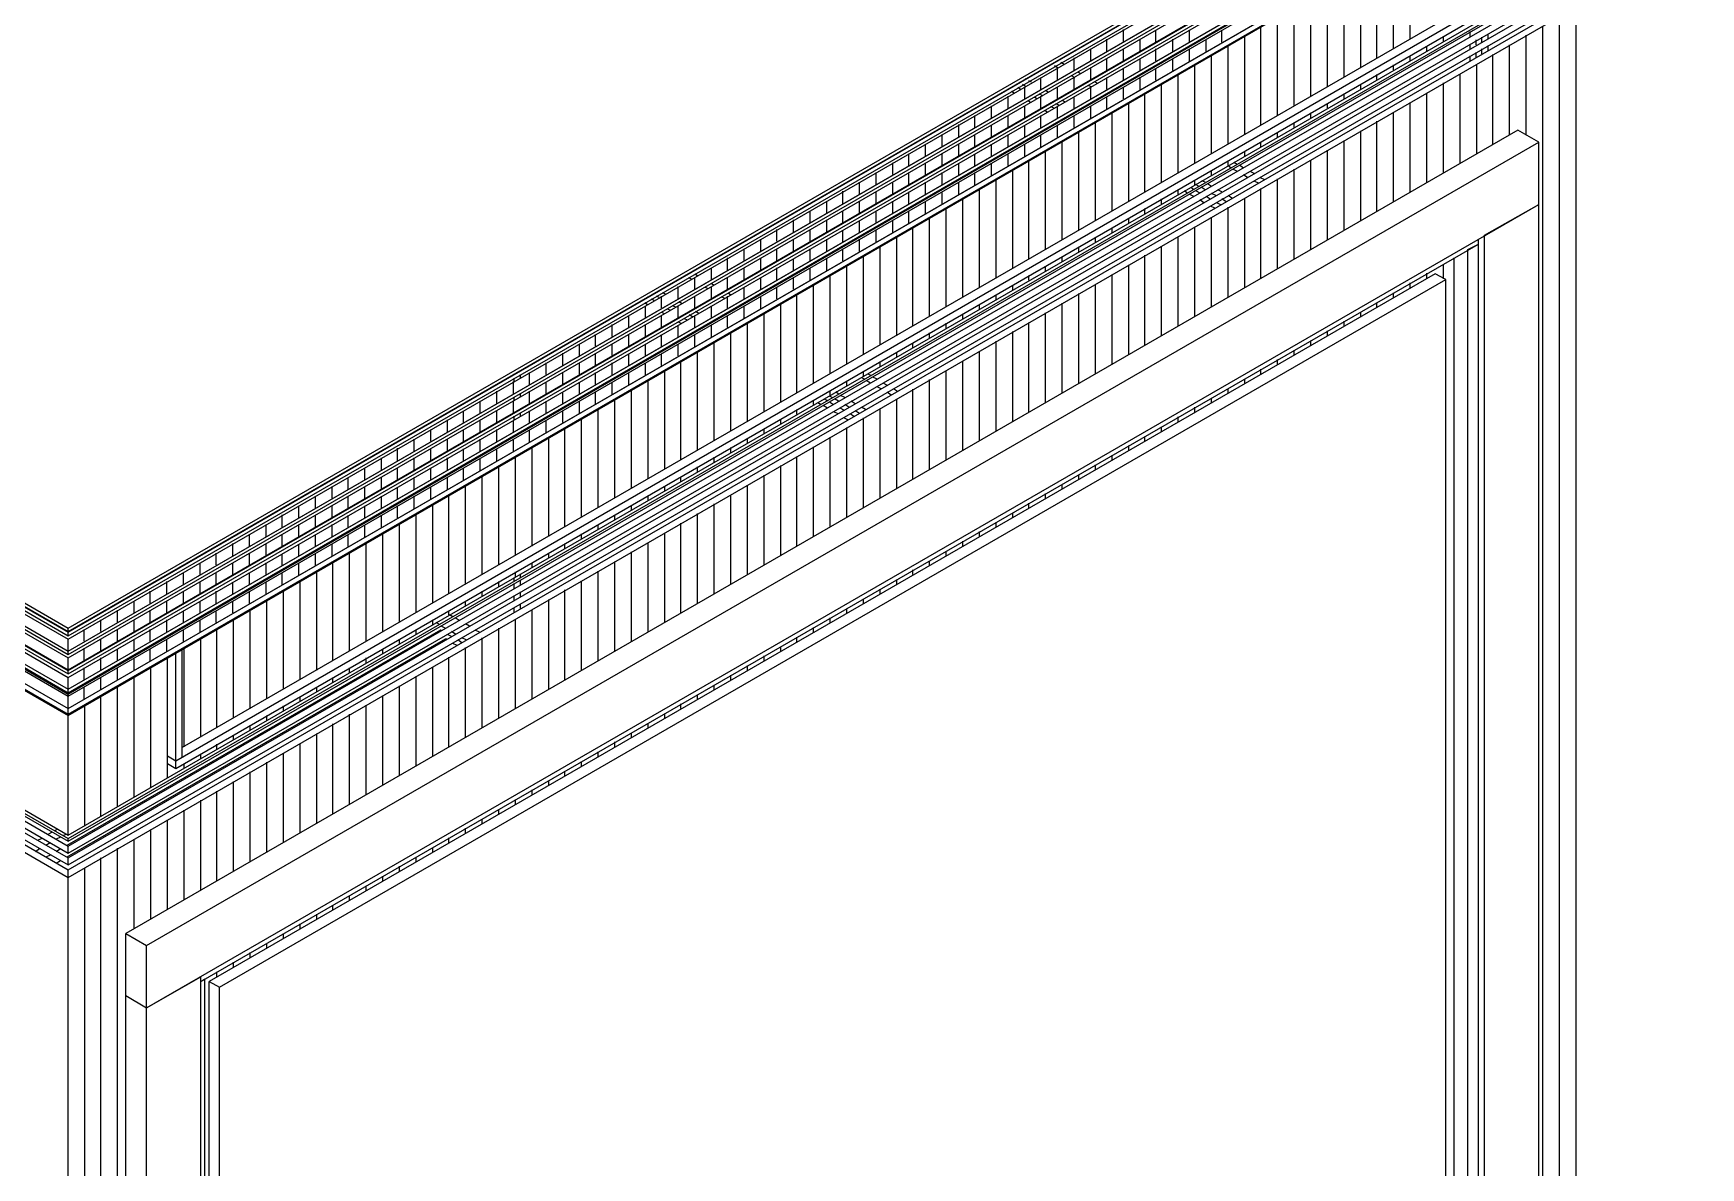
# Model space of a CAD drawing. Header units: inches. Extents: x 0.3 to 16.2, y 0.3 to 11.4.
# Drawn here: x 13.298 to 14.243, y 8.045 to 8.688 of the extents above; entities that cross this region are included whole.
import ezdxf

# ---------------------------------------------------------------- set-up
doc = ezdxf.new("R2010")
doc.units = ezdxf.units.IN
doc.header["$LTSCALE"] = 0.009843
doc.header["$MEASUREMENT"] = 0
doc.layers.add('GEOMETRY', color=7, linetype='Continuous')

msp = doc.modelspace()

# ---------------------------------------------------------------- linework, layer by layer
at = {"layer": 'GEOMETRY'}
for p, q in [((10.62992, 9.89685), (13.31772, 8.34488)), ((10.62992, 9.89685), (13.31772, 8.34488)), ((10.63307, 9.89882), (13.31772, 8.34882)), ((10.63307, 9.89882), (13.31772, 8.34882)), ((10.63307, 9.89685), (13.31772, 8.34685)), ((10.63346, 9.90079), (13.31772, 8.35118)), ((10.63346, 9.90079), (13.31772, 8.35118)), ((10.63346, 9.89882), (13.31772, 8.34921)), ((10.62992, 9.89016), (13.31772, 8.33819)), ((10.62992, 9.88583), (13.31772, 8.33425)), ((10.62992, 9.88583), (13.31772, 8.33425)), ((10.63307, 9.8878), (13.31772, 8.33819)), ((10.63307, 9.8878), (13.31772, 8.33819)), ((10.63307, 9.8878), (13.31772, 8.33819)), ((10.63307, 9.88583), (13.31772, 8.33622)), ((10.62992, 9.87913), (13.31772, 8.32756)), ((10.62992, 9.8752), (13.31772, 8.32323)), ((10.62992, 9.8752), (13.31772, 8.32323)), ((10.63307, 9.87717), (13.31772, 8.32717)), ((10.63307, 9.87717), (13.31772, 8.32717)), ((10.63307, 9.87717), (13.31772, 8.32717)), ((10.63307, 9.8752), (13.31772, 8.3252)), ((10.62992, 9.86811), (13.31772, 8.31654)), ((10.63307, 9.86614), (13.31772, 8.31654)), ((10.63307, 9.86614), (13.31772, 8.31654)), ((10.63307, 9.86614), (13.31772, 8.31654)), ((10.62992, 9.86417), (13.31772, 8.3126)), ((10.62992, 9.86417), (13.31772, 8.3126)), ((10.62992, 9.85748), (13.31772, 8.30551)), ((10.63307, 9.86417), (13.31772, 8.31457)), ((10.63307, 9.85551), (13.31772, 8.30551)), ((10.63583, 9.85079), (13.31772, 8.30236)), ((10.64173, 9.84646), (13.31772, 8.30157)), ((10.69213, 9.74331), (13.31772, 8.22756)), ((10.69213, 9.74331), (13.31772, 8.22756)), ((10.69685, 9.74488), (13.31772, 8.23189)), ((10.69685, 9.74488), (13.31772, 8.23189)), ((10.69685, 9.74331), (13.31772, 8.23031)), ((10.69213, 9.73937), (13.31772, 8.22362)), ((10.69213, 9.73661), (13.31772, 8.22087)), ((10.69213, 9.73661), (13.31772, 8.22087)), ((10.69213, 9.73268), (13.31772, 8.21693)), ((10.69685, 9.73661), (13.31772, 8.22362)), ((10.69213, 9.72992), (13.31772, 8.21417)), ((10.69213, 9.72992), (13.31772, 8.21417)), ((10.69213, 9.72559), (13.31772, 8.20984)), ((10.69685, 9.72992), (13.31772, 8.21693)), ((12.14409, 8.99134), (13.31772, 8.31378)), ((12.14409, 8.99134), (13.31772, 8.31378)), ((12.15118, 8.98976), (13.31772, 8.31654)), ((12.15118, 8.98976), (13.31772, 8.31654)), ((12.15827, 8.90315), (13.31772, 8.23386)), ((13.31772, 8.35118), (14.23937, 8.88346)), ((13.31772, 8.35118), (14.23937, 8.88346)), ((13.31772, 8.34921), (14.23937, 8.8815)), ((13.31772, 8.34882), (14.23976, 8.8815)), ((13.31772, 8.34882), (14.23976, 8.8815)), ((13.31772, 8.34685), (14.23976, 8.87913)), ((13.31772, 8.34488), (14.24291, 8.87913)), ((13.31772, 8.34488), (14.24291, 8.87913)), ((13.31772, 8.33819), (14.24291, 8.87244)), ((13.31772, 8.33819), (14.23976, 8.87047)), ((13.31772, 8.33819), (14.23976, 8.87047)), ((13.31772, 8.33819), (14.23976, 8.87047)), ((13.31772, 8.33622), (14.23976, 8.8685)), ((13.31772, 8.33425), (14.24291, 8.8685)), ((13.31772, 8.33425), (14.24291, 8.8685)), ((13.31772, 8.32756), (14.24291, 8.86181)), ((13.31772, 8.32717), (14.23976, 8.85945)), ((13.31772, 8.32717), (14.23976, 8.85945)), ((13.31772, 8.32717), (14.23976, 8.85945)), ((13.31772, 8.3252), (14.23976, 8.85748)), ((13.31772, 8.32323), (14.24291, 8.85748)), ((13.31772, 8.32323), (14.24291, 8.85748)), ((13.31772, 8.31654), (14.24291, 8.85079)), ((13.31772, 8.31654), (14.23976, 8.84882)), ((13.31772, 8.31654), (14.23976, 8.84882)), ((13.31772, 8.31654), (14.23976, 8.84882)), ((13.31772, 8.31457), (14.23976, 8.84685)), ((13.31772, 8.3126), (14.24291, 8.84685)), ((13.31772, 8.3126), (14.24291, 8.84685)), ((13.31772, 8.30551), (14.24291, 8.83976)), ((13.31772, 8.30551), (14.23976, 8.8378)), ((13.31772, 8.30236), (14.23701, 8.83307)), ((13.31772, 8.30157), (14.2311, 8.82913)), ((13.31772, 8.31378), (14.20039, 8.82362)), ((13.31772, 8.31378), (14.20039, 8.82362)), ((13.31772, 8.31654), (14.18661, 8.81811)), ((13.31772, 8.31654), (14.18661, 8.81811)), ((13.37874, 8.33701), (14.12047, 8.76535)), ((14.07835, 8.68504), (14.07835, 8.74094)), ((14.0689, 8.67992), (14.0689, 8.73543)), ((13.31772, 8.23386), (14.17244, 8.72717)), ((13.31772, 8.23189), (14.17598, 8.72717)), ((13.31772, 8.23189), (14.17598, 8.72717)), ((13.31772, 8.23031), (14.17598, 8.72598)), ((13.31772, 8.22756), (14.18071, 8.72598)), ((13.31772, 8.22756), (14.18071, 8.72598)), ((13.31772, 8.22362), (14.18071, 8.72165)), ((14.05039, 8.6689), (14.05039, 8.7248)), ((14.05945, 8.67441), (14.05945, 8.72992)), ((13.31772, 8.22362), (14.17598, 8.7189)), ((13.31772, 8.22087), (14.18071, 8.7189)), ((13.31772, 8.22087), (14.18071, 8.7189)), ((13.31772, 8.21693), (14.18071, 8.71496)), ((13.31772, 8.21693), (14.17598, 8.7122)), ((13.31772, 8.21417), (14.18071, 8.7122)), ((13.31772, 8.21417), (14.18071, 8.7122)), ((14.0315, 8.65827), (14.0315, 8.71378)), ((14.04094, 8.66339), (14.04094, 8.71929)), ((13.31772, 8.20984), (14.18071, 8.70827)), ((13.37874, 8.27598), (14.12047, 8.70433)), ((13.37874, 8.27598), (14.12047, 8.70433)), ((14.1122, 8.70472), (13.38228, 8.28346)), ((14.0126, 8.64724), (14.0126, 8.70276)), ((14.02205, 8.65276), (14.02205, 8.70827)), ((14.17244, 7.97362), (14.17244, 8.70354)), ((13.37874, 8.27165), (14.12047, 8.7)), ((14.00315, 8.64173), (14.00315, 8.69764)), ((14.16299, 7.9685), (14.16299, 8.69803)), ((13.9063, 8.67835), (13.9063, 8.68504)), ((13.91575, 8.68346), (13.91575, 8.69055)), ((13.9252, 8.67835), (13.9252, 8.68504)), ((13.93425, 8.68346), (13.93425, 8.69016)), ((13.9437, 8.67795), (13.9437, 8.68504)), ((13.95315, 8.68346), (13.95315, 8.69016)), ((13.9626, 8.67795), (13.9626, 8.68465)), ((13.97165, 8.68346), (13.97165, 8.69016)), ((13.98465, 8.6311), (13.98465, 8.68661)), ((13.9937, 8.63622), (13.9937, 8.69213)), ((14.09724, 8.68386), (14.09724, 8.68661)), ((14.1122, 8.68661), (14.1122, 8.68937)), ((14.11575, 8.68189), (14.11575, 8.68465)), ((14.11575, 8.68189), (14.11575, 8.68465)), ((14.1189, 8.68346), (14.1189, 8.68622)), ((14.12244, 8.68543), (14.12244, 8.68819)), ((14.14409, 8.63071), (14.14409, 8.6874)), ((14.15354, 7.96299), (14.15354, 8.69252)), ((13.8878, 8.66732), (13.8878, 8.67441)), ((13.89724, 8.67283), (13.89724, 8.67953)), ((13.91575, 8.67283), (13.91575, 8.67953)), ((13.93425, 8.67283), (13.93425, 8.67953)), ((13.95315, 8.67244), (13.95315, 8.67953)), ((13.96575, 8.62008), (13.96575, 8.67598)), ((13.9752, 8.62559), (13.9752, 8.6811)), ((14.07835, 8.67283), (14.07835, 8.67559)), ((14.0878, 8.67835), (14.0878, 8.6811)), ((14.1122, 8.67953), (14.1122, 8.68228)), ((14.1122, 8.67283), (14.1122, 8.67559)), ((14.11575, 8.6748), (14.11575, 8.67756)), ((14.11575, 8.6748), (14.11575, 8.67756)), ((14.1189, 8.67677), (14.1189, 8.67953)), ((14.12244, 8.67874), (14.12244, 8.6815)), ((14.1252, 8.62559), (14.1252, 8.67638)), ((14.13465, 8.63071), (14.13465, 8.68189)), ((13.8752, 8.67087), (13.8752, 8.67087)), ((13.8752, 8.67087), (13.8752, 8.67087)), ((13.87677, 8.67008), (13.87874, 8.6689)), ((13.87677, 8.67008), (13.87874, 8.6689)), ((13.87835, 8.6622), (13.87835, 8.6689)), ((13.87874, 8.67323), (13.87874, 8.67283)), ((13.87874, 8.67323), (13.87874, 8.67283)), ((13.88031, 8.67205), (13.88228, 8.67087)), ((13.88031, 8.67205), (13.88228, 8.67087)), ((13.88976, 8.66654), (13.89134, 8.66575)), ((13.88976, 8.66654), (13.89134, 8.66575)), ((13.89724, 8.66181), (13.89724, 8.6689)), ((13.9063, 8.66732), (13.9063, 8.67402)), ((13.91575, 8.66181), (13.91575, 8.6685)), ((13.9252, 8.66732), (13.9252, 8.67402)), ((13.93425, 8.66181), (13.93425, 8.6685)), ((13.9437, 8.66732), (13.9437, 8.67402)), ((13.94685, 8.60945), (13.94685, 8.66496)), ((13.9563, 8.61457), (13.9563, 8.67047)), ((14.05945, 8.6622), (14.05945, 8.66496)), ((14.0689, 8.66772), (14.0689, 8.67047)), ((14.10669, 8.61457), (14.10669, 8.66535)), ((14.11614, 8.62008), (14.11614, 8.67087)), ((13.85039, 8.65669), (13.85039, 8.65669)), ((13.85236, 8.65551), (13.85394, 8.65472)), ((13.85394, 8.65866), (13.85394, 8.65866)), ((13.85394, 8.65866), (13.85394, 8.65866)), ((13.85394, 8.65866), (13.85394, 8.65866)), ((13.85394, 8.65866), (13.85394, 8.65866)), ((13.85591, 8.65787), (13.85748, 8.65669)), ((13.85591, 8.65787), (13.85748, 8.65669)), ((13.85591, 8.65787), (13.85748, 8.65669)), ((13.85591, 8.65787), (13.85748, 8.65669)), ((13.85709, 8.66024), (13.85669, 8.66063)), ((13.86024, 8.65827), (13.85866, 8.65945)), ((13.85984, 8.65118), (13.85984, 8.65787)), ((13.86063, 8.6626), (13.86024, 8.6626)), ((13.86378, 8.66063), (13.8622, 8.66142)), ((13.8689, 8.65669), (13.8689, 8.66339)), ((13.87323, 8.65512), (13.87165, 8.65591)), ((13.87835, 8.65118), (13.87835, 8.65787)), ((13.88622, 8.66457), (13.88819, 8.66339)), ((13.88622, 8.66457), (13.88819, 8.66339)), ((13.8878, 8.65669), (13.8878, 8.66339)), ((13.89567, 8.65906), (13.89724, 8.65827)), ((13.89567, 8.65906), (13.89724, 8.65827)), ((13.89724, 8.65118), (13.89724, 8.65787)), ((13.89921, 8.66102), (13.90079, 8.66024)), ((13.89921, 8.66102), (13.90079, 8.66024)), ((13.9063, 8.65669), (13.9063, 8.66339)), ((13.91575, 8.65118), (13.91575, 8.65787)), ((13.9252, 8.6563), (13.9252, 8.66339)), ((13.9374, 8.60394), (13.9374, 8.65945)), ((14.05039, 8.65669), (14.05039, 8.65945)), ((14.09724, 8.60906), (14.09724, 8.66024)), ((13.84094, 8.64055), (13.84094, 8.64724)), ((13.85039, 8.64567), (13.85039, 8.65276)), ((13.85984, 8.64055), (13.85984, 8.64724)), ((13.86181, 8.65039), (13.86339, 8.64921)), ((13.86535, 8.65236), (13.86693, 8.65118)), ((13.86535, 8.65236), (13.86693, 8.65118)), ((13.86535, 8.65236), (13.86693, 8.65118)), ((13.86535, 8.65236), (13.86693, 8.65118)), ((13.86969, 8.65315), (13.86811, 8.65394)), ((13.8689, 8.64567), (13.8689, 8.65276)), ((13.87441, 8.64685), (13.87638, 8.64606)), ((13.87441, 8.64685), (13.87638, 8.64606)), ((13.87441, 8.64685), (13.87638, 8.64606)), ((13.87441, 8.64685), (13.87638, 8.64606)), ((13.87913, 8.64764), (13.87756, 8.64843)), ((13.87835, 8.64016), (13.87835, 8.64724)), ((13.88268, 8.64961), (13.8811, 8.65039)), ((13.8878, 8.64567), (13.8878, 8.65236)), ((13.89724, 8.64016), (13.89724, 8.64685)), ((13.9063, 8.64567), (13.9063, 8.65236)), ((13.9189, 8.59291), (13.9189, 8.64882)), ((13.92795, 8.59843), (13.92795, 8.65394)), ((14.0315, 8.64606), (14.0315, 8.64843)), ((14.04094, 8.65118), (14.04094, 8.65394)), ((14.07835, 8.59843), (14.07835, 8.64921)), ((14.0878, 8.60394), (14.0878, 8.65472)), ((13.82244, 8.62953), (13.82244, 8.63661)), ((13.8315, 8.63504), (13.8315, 8.64173)), ((13.85039, 8.63504), (13.85039, 8.64173)), ((13.8689, 8.63504), (13.8689, 8.64173)), ((13.87126, 8.64488), (13.87283, 8.6437)), ((13.8878, 8.63504), (13.8878, 8.64173)), ((13.9, 8.58228), (13.9, 8.6378)), ((13.90945, 8.5878), (13.90945, 8.64331)), ((14.0126, 8.63504), (14.0126, 8.6378)), ((14.02205, 8.64055), (14.02205, 8.64331)), ((14.05945, 8.5874), (14.05945, 8.63858)), ((14.0689, 8.59291), (14.0689, 8.6437)), ((14.13937, 8.63346), (13.35039, 8.17795)), ((13.81299, 8.62441), (13.81299, 8.6311)), ((13.8315, 8.62402), (13.8315, 8.6311)), ((13.84094, 8.62953), (13.84094, 8.63622)), ((13.85039, 8.62402), (13.85039, 8.6311)), ((13.85984, 8.62953), (13.85984, 8.63622)), ((13.8689, 8.62402), (13.8689, 8.63071)), ((13.87835, 8.62953), (13.87835, 8.63622)), ((13.8811, 8.57126), (13.8811, 8.62717)), ((13.89055, 8.57677), (13.89055, 8.63228)), ((14.00315, 8.62953), (14.00315, 8.63228)), ((14.04094, 8.57677), (14.04094, 8.62756)), ((14.05039, 8.58189), (14.05039, 8.63307)), ((14.15118, 8.62677), (14.13937, 8.63346)), ((13.3622, 8.17126), (14.15118, 8.62677)), ((13.3622, 8.17126), (14.15118, 8.62677)), ((13.79409, 8.61339), (13.79409, 8.62008)), ((13.80354, 8.6189), (13.80354, 8.62559)), ((13.81299, 8.61339), (13.81299, 8.62008)), ((13.82244, 8.6189), (13.82244, 8.62559)), ((13.8315, 8.61339), (13.8315, 8.62008)), ((13.84094, 8.6189), (13.84094, 8.62559)), ((13.85039, 8.61339), (13.85039, 8.62008)), ((13.85984, 8.6185), (13.85984, 8.62559)), ((13.87165, 8.56575), (13.87165, 8.62165)), ((13.98465, 8.6189), (13.98465, 8.62165)), ((13.9937, 8.62402), (13.9937, 8.62677)), ((14.0315, 8.57126), (14.0315, 8.62205)), ((14.15118, 8.59134), (14.15118, 8.62677)), ((13.77559, 8.60276), (13.77559, 8.60945)), ((13.78504, 8.60827), (13.78504, 8.61496)), ((13.79409, 8.60276), (13.79409, 8.60945)), ((13.80354, 8.60787), (13.80354, 8.61496)), ((13.81299, 8.60236), (13.81299, 8.60945)), ((13.82244, 8.60787), (13.82244, 8.61457)), ((13.8315, 8.60236), (13.8315, 8.60945)), ((13.84094, 8.60787), (13.84094, 8.61457)), ((13.85315, 8.55512), (13.85315, 8.61063)), ((13.8622, 8.56063), (13.8622, 8.61614)), ((13.96575, 8.60787), (13.96575, 8.61063)), ((13.9752, 8.61339), (13.9752, 8.61614)), ((13.9752, 8.61339), (13.97677, 8.6122)), ((13.9752, 8.61339), (13.97677, 8.6122)), ((13.97795, 8.61142), (13.98031, 8.61024)), ((13.97795, 8.61142), (13.98031, 8.61024)), ((13.97835, 8.61535), (13.98031, 8.61417)), ((13.97835, 8.61535), (13.98031, 8.61417)), ((13.9815, 8.61378), (13.98386, 8.6122)), ((13.9815, 8.61378), (13.98386, 8.6122)), ((13.98386, 8.60827), (13.98622, 8.60669)), ((13.98386, 8.60827), (13.98622, 8.60669)), ((13.9874, 8.61024), (13.98976, 8.60906)), ((13.9874, 8.61024), (13.98976, 8.60906)), ((14.0126, 8.56024), (14.0126, 8.61142)), ((14.02205, 8.56575), (14.02205, 8.61654)), ((13.75669, 8.59173), (13.75669, 8.59882)), ((13.76614, 8.59724), (13.76614, 8.60394)), ((13.78504, 8.59724), (13.78504, 8.60394)), ((13.80354, 8.59724), (13.80354, 8.60394)), ((13.82244, 8.59724), (13.82244, 8.60394)), ((13.83425, 8.54409), (13.83425, 8.6)), ((13.8437, 8.54961), (13.8437, 8.60512)), ((13.94685, 8.59724), (13.94685, 8.59961)), ((13.95039, 8.59921), (13.95197, 8.59803)), ((13.95394, 8.60118), (13.95551, 8.6)), ((13.95394, 8.60118), (13.95551, 8.6)), ((13.95394, 8.60118), (13.95551, 8.6)), ((13.95394, 8.60118), (13.95551, 8.6)), ((13.9563, 8.60236), (13.9563, 8.60512)), ((13.95866, 8.60157), (13.95669, 8.60276)), ((13.95669, 8.59921), (13.95906, 8.59803)), ((13.95669, 8.59921), (13.95906, 8.59803)), ((13.95669, 8.59921), (13.95906, 8.59803)), ((13.95669, 8.59921), (13.95906, 8.59803)), ((13.9622, 8.59961), (13.95984, 8.60118)), ((13.9622, 8.60394), (13.96024, 8.60472)), ((13.96575, 8.60157), (13.96339, 8.60315)), ((13.97165, 8.59843), (13.96929, 8.59961)), ((13.98976, 8.60472), (13.99213, 8.60354)), ((13.98976, 8.60472), (13.99213, 8.60354)), ((13.99331, 8.60669), (13.99567, 8.60551)), ((13.99331, 8.60669), (13.99567, 8.60551)), ((13.9937, 8.54961), (13.9937, 8.60039)), ((14.00315, 8.55512), (14.00315, 8.60591)), ((13.3622, 8.13583), (14.15118, 8.59134)), ((13.74764, 8.58661), (13.74764, 8.59331)), ((13.76614, 8.58661), (13.76614, 8.59331)), ((13.77559, 8.59173), (13.77559, 8.59843)), ((13.78504, 8.58622), (13.78504, 8.59331)), ((13.79409, 8.59173), (13.79409, 8.59843)), ((13.80354, 8.58622), (13.80354, 8.59291)), ((13.81299, 8.59173), (13.81299, 8.59843)), ((13.8248, 8.53898), (13.8248, 8.59449)), ((13.9374, 8.59173), (13.9374, 8.59449)), ((13.95315, 8.59724), (13.95551, 8.59606)), ((13.95906, 8.59409), (13.96142, 8.59252)), ((13.9626, 8.59606), (13.96496, 8.59449)), ((13.9626, 8.59606), (13.96496, 8.59449)), ((13.9626, 8.59606), (13.96496, 8.59449)), ((13.9626, 8.59606), (13.96496, 8.59449)), ((13.96496, 8.59055), (13.96732, 8.58937)), ((13.96811, 8.59646), (13.96575, 8.59764)), ((13.9685, 8.59252), (13.97087, 8.59134)), ((13.9685, 8.59252), (13.97087, 8.59134)), ((13.9685, 8.59252), (13.97087, 8.59134)), ((13.9685, 8.59252), (13.97087, 8.59134)), ((13.97402, 8.59291), (13.97165, 8.59449)), ((13.97717, 8.59488), (13.9752, 8.59646)), ((13.9752, 8.53858), (13.9752, 8.58976)), ((13.98465, 8.54409), (13.98465, 8.59488)), ((14.12047, 8.57402), (14.15118, 8.59134)), ((14.12047, 8.57402), (14.15118, 8.59134)), ((14.15118, 8.0374), (14.15118, 8.59134)), ((13.72874, 8.57559), (13.72874, 8.58268)), ((13.73819, 8.5811), (13.73819, 8.5878)), ((13.74764, 8.57559), (13.74764, 8.58228)), ((13.75669, 8.5811), (13.75669, 8.5878)), ((13.76614, 8.57559), (13.76614, 8.58228)), ((13.77559, 8.5811), (13.77559, 8.5878)), ((13.78504, 8.57559), (13.78504, 8.58228)), ((13.79409, 8.58071), (13.79409, 8.5878)), ((13.80591, 8.52795), (13.80591, 8.58346)), ((13.81535, 8.53346), (13.81535, 8.58898)), ((13.9189, 8.58071), (13.9189, 8.58346)), ((13.92795, 8.58622), (13.92795, 8.58898)), ((13.96575, 8.53307), (13.96575, 8.58425)), ((13.71024, 8.56496), (13.71024, 8.57165)), ((13.71929, 8.57047), (13.71929, 8.57717)), ((13.72874, 8.56496), (13.72874, 8.57165)), ((13.73819, 8.57008), (13.73819, 8.57717)), ((13.74764, 8.56496), (13.74764, 8.57165)), ((13.75669, 8.57008), (13.75669, 8.57677)), ((13.76614, 8.56457), (13.76614, 8.57165)), ((13.77559, 8.57008), (13.77559, 8.57677)), ((13.7874, 8.51693), (13.7874, 8.57283)), ((13.79646, 8.52244), (13.79646, 8.57835)), ((13.9, 8.57008), (13.9, 8.57283)), ((13.90945, 8.5752), (13.90945, 8.57795)), ((13.94685, 8.52244), (13.94685, 8.57323)), ((13.9563, 8.52795), (13.9563, 8.57874)), ((14.11693, 8.5689), (14.11693, 8.57165)), ((14.12047, 8.02008), (14.12047, 8.57402)), ((13.39291, 8.15079), (14.11693, 8.5689)), ((13.69134, 8.55394), (13.69134, 8.56102)), ((13.70079, 8.55945), (13.70079, 8.56614)), ((13.71024, 8.55394), (13.71024, 8.56102)), ((13.71929, 8.55945), (13.71929, 8.56614)), ((13.73819, 8.55945), (13.73819, 8.56614)), ((13.75669, 8.55945), (13.75669, 8.56614)), ((13.7685, 8.5063), (13.7685, 8.56181)), ((13.77795, 8.51181), (13.77795, 8.56732)), ((13.8811, 8.55906), (13.8811, 8.56181)), ((13.89055, 8.56457), (13.89055, 8.56732)), ((13.92795, 8.51142), (13.92795, 8.5626)), ((13.9374, 8.51693), (13.9374, 8.56772)), ((14.10315, 8.02992), (14.10315, 8.56102)), ((14.11102, 8.56575), (14.11693, 8.5689)), ((14.11102, 8.56575), (14.11693, 8.5689)), ((14.11102, 8.0252), (14.11102, 8.56575)), ((14.11693, 8.02874), (14.11693, 8.5689)), ((14.09252, 8.55197), (13.39764, 8.15079)), ((13.67087, 8.55315), (13.67087, 8.55315)), ((13.67087, 8.55315), (13.67087, 8.55315)), ((13.67283, 8.55197), (13.67441, 8.55118)), ((13.67283, 8.55197), (13.67441, 8.55118)), ((13.68228, 8.54882), (13.68228, 8.55551)), ((13.70079, 8.54882), (13.70079, 8.55551)), ((13.71929, 8.54843), (13.71929, 8.55551)), ((13.72874, 8.55394), (13.72874, 8.56063)), ((13.73819, 8.54843), (13.73819, 8.55512)), ((13.74764, 8.55394), (13.74764, 8.56063)), ((13.75906, 8.50079), (13.75906, 8.55669)), ((13.87165, 8.55354), (13.87165, 8.5563)), ((13.90945, 8.50079), (13.90945, 8.55157)), ((13.9189, 8.5063), (13.9189, 8.55709)), ((14.0878, 8.54961), (14.0878, 8.55236)), ((14.09843, 8.54882), (14.09252, 8.55197)), ((14.09724, 8.54921), (14.09724, 8.55748)), ((13.40354, 8.14764), (14.09843, 8.54882)), ((13.40354, 8.14764), (14.09843, 8.54882)), ((13.65276, 8.54252), (13.65276, 8.54252)), ((13.66339, 8.5378), (13.66339, 8.54488)), ((13.66732, 8.55118), (13.66732, 8.55118)), ((13.66732, 8.55118), (13.66732, 8.55118)), ((13.66929, 8.55), (13.67087, 8.54921)), ((13.66929, 8.55), (13.67087, 8.54921)), ((13.67283, 8.54331), (13.67283, 8.55)), ((13.67874, 8.54449), (13.68031, 8.5437)), ((13.67874, 8.54449), (13.68031, 8.5437)), ((13.68228, 8.54646), (13.68386, 8.54567)), ((13.68228, 8.54646), (13.68386, 8.54567)), ((13.68228, 8.5378), (13.68228, 8.54449)), ((13.69134, 8.54331), (13.69134, 8.55)), ((13.70079, 8.5378), (13.70079, 8.54449)), ((13.71024, 8.54331), (13.71024, 8.55)), ((13.71929, 8.5378), (13.71929, 8.54449)), ((13.72874, 8.54331), (13.72874, 8.55)), ((13.74016, 8.49016), (13.74016, 8.54567)), ((13.74961, 8.49528), (13.74961, 8.55118)), ((13.85315, 8.54291), (13.85315, 8.54567)), ((13.8622, 8.54843), (13.8622, 8.55118)), ((13.9, 8.49528), (13.9, 8.54606)), ((14.07835, 8.54409), (14.07835, 8.54685)), ((14.09843, 8.03268), (14.09843, 8.54882)), ((13.64252, 8.53701), (13.64291, 8.53661)), ((13.64449, 8.53583), (13.64606, 8.53465)), ((13.64488, 8.52717), (13.64488, 8.53386)), ((13.64606, 8.53898), (13.64646, 8.53898)), ((13.64606, 8.53898), (13.64646, 8.53898)), ((13.64606, 8.53898), (13.64646, 8.53898)), ((13.64606, 8.53898), (13.64646, 8.53898)), ((13.64803, 8.5378), (13.64961, 8.53701)), ((13.64803, 8.5378), (13.64961, 8.53701)), ((13.64803, 8.5378), (13.64961, 8.53701)), ((13.64803, 8.5378), (13.64961, 8.53701)), ((13.64921, 8.54055), (13.64921, 8.54055)), ((13.65276, 8.53858), (13.65118, 8.53937)), ((13.65394, 8.53268), (13.65394, 8.53937)), ((13.6563, 8.54055), (13.65472, 8.54134)), ((13.6622, 8.53307), (13.66024, 8.53386)), ((13.66339, 8.52717), (13.66339, 8.53386)), ((13.66575, 8.53504), (13.66378, 8.53622)), ((13.67283, 8.53228), (13.67283, 8.53937)), ((13.68228, 8.52717), (13.68228, 8.53386)), ((13.68819, 8.53898), (13.68976, 8.53819)), ((13.68819, 8.53898), (13.68976, 8.53819)), ((13.69134, 8.53228), (13.69134, 8.53937)), ((13.69173, 8.54134), (13.69331, 8.54016)), ((13.69173, 8.54134), (13.69331, 8.54016)), ((13.70079, 8.52677), (13.70079, 8.53386)), ((13.71024, 8.53228), (13.71024, 8.53898)), ((13.72165, 8.47913), (13.72165, 8.53465)), ((13.73071, 8.48465), (13.73071, 8.54016)), ((13.83425, 8.53189), (13.83425, 8.53465)), ((13.8437, 8.5374), (13.8437, 8.54016)), ((13.8811, 8.48465), (13.8811, 8.53543)), ((13.89055, 8.48976), (13.89055, 8.54094)), ((14.05945, 8.53307), (14.05945, 8.53583)), ((14.0689, 8.53858), (14.0689, 8.54134)), ((13.62598, 8.51654), (13.62598, 8.52323)), ((13.63543, 8.52165), (13.63543, 8.52835)), ((13.64488, 8.51614), (13.64488, 8.52323)), ((13.65394, 8.53031), (13.65551, 8.52953)), ((13.65394, 8.52165), (13.65394, 8.52835)), ((13.65748, 8.53228), (13.65906, 8.5315)), ((13.65748, 8.53228), (13.65906, 8.5315)), ((13.65748, 8.53228), (13.65906, 8.5315)), ((13.65748, 8.53228), (13.65906, 8.5315)), ((13.66339, 8.5248), (13.66496, 8.52402)), ((13.66693, 8.52677), (13.6685, 8.52598)), ((13.66693, 8.52677), (13.6685, 8.52598)), ((13.66693, 8.52677), (13.6685, 8.52598)), ((13.66693, 8.52677), (13.6685, 8.52598)), ((13.67165, 8.52756), (13.66969, 8.52874)), ((13.67283, 8.52165), (13.67283, 8.52835)), ((13.6752, 8.52953), (13.67323, 8.53071)), ((13.69134, 8.52165), (13.69134, 8.52835)), ((13.70276, 8.46811), (13.70276, 8.52402)), ((13.7122, 8.47362), (13.7122, 8.52953)), ((13.81535, 8.52126), (13.81535, 8.52402)), ((13.8248, 8.52677), (13.8248, 8.52913)), ((13.8622, 8.47362), (13.8622, 8.52441)), ((13.87165, 8.47913), (13.87165, 8.52992)), ((14.04094, 8.52244), (14.04094, 8.5252)), ((14.05039, 8.52795), (14.05039, 8.53031)), ((13.61654, 8.51102), (13.61654, 8.51772)), ((13.63543, 8.51102), (13.63543, 8.51772)), ((13.65394, 8.51063), (13.65394, 8.51772)), ((13.66339, 8.51614), (13.66339, 8.52283)), ((13.67283, 8.51063), (13.67283, 8.51772)), ((13.68228, 8.51614), (13.68228, 8.52283)), ((13.69331, 8.46299), (13.69331, 8.5185)), ((13.80591, 8.51575), (13.80591, 8.5185)), ((13.8437, 8.4626), (13.8437, 8.51378)), ((13.85315, 8.46811), (13.85315, 8.51929)), ((14.02205, 8.51142), (14.02205, 8.51417)), ((14.0315, 8.51693), (14.0315, 8.51969)), ((13.59803, 8.5), (13.59803, 8.50709)), ((13.60748, 8.50551), (13.60748, 8.5122)), ((13.61654, 8.5), (13.61654, 8.50669)), ((13.62598, 8.50551), (13.62598, 8.5122)), ((13.63543, 8.5), (13.63543, 8.50669)), ((13.64488, 8.50551), (13.64488, 8.5122)), ((13.65394, 8.5), (13.65394, 8.50669)), ((13.66339, 8.50551), (13.66339, 8.5122)), ((13.67441, 8.45197), (13.67441, 8.50787)), ((13.68386, 8.45748), (13.68386, 8.51299)), ((13.7874, 8.50472), (13.7874, 8.50748)), ((13.79646, 8.51024), (13.79646, 8.51299)), ((13.83425, 8.45748), (13.83425, 8.50827)), ((14.0126, 8.50591), (14.0126, 8.50866)), ((13.57047, 8.49488), (13.57047, 8.49528)), ((13.57047, 8.49488), (13.57047, 8.49528)), ((13.57402, 8.49685), (13.57402, 8.49724)), ((13.57402, 8.49291), (13.57402, 8.49488)), ((13.57913, 8.48937), (13.57913, 8.49606)), ((13.58858, 8.49488), (13.58858, 8.50157)), ((13.59803, 8.48937), (13.59803, 8.49606)), ((13.60748, 8.49488), (13.60748, 8.50157)), ((13.61654, 8.48937), (13.61654, 8.49606)), ((13.62598, 8.49449), (13.62598, 8.50157)), ((13.63543, 8.48898), (13.63543, 8.49606)), ((13.64488, 8.49449), (13.64488, 8.50118)), ((13.65591, 8.44134), (13.65591, 8.49685)), ((13.66496, 8.44646), (13.66496, 8.50236)), ((13.7685, 8.49409), (13.7685, 8.49685)), ((13.77087, 8.49528), (13.77244, 8.49449)), ((13.77087, 8.49528), (13.77244, 8.49449)), ((13.77795, 8.49961), (13.77795, 8.50236)), ((13.81535, 8.44646), (13.81535, 8.49724)), ((13.8248, 8.45197), (13.8248, 8.50276)), ((13.9937, 8.49528), (13.9937, 8.49803)), ((14.00315, 8.50079), (14.00315, 8.50354)), ((13.56063, 8.47874), (13.56063, 8.48543)), ((13.57008, 8.48386), (13.57008, 8.49094)), ((13.57047, 8.49094), (13.57047, 8.49291)), ((13.57047, 8.49094), (13.57047, 8.49291)), ((13.57913, 8.47835), (13.57913, 8.48543)), ((13.58858, 8.48386), (13.58858, 8.49055)), ((13.60748, 8.48386), (13.60748, 8.49055)), ((13.62598, 8.48386), (13.62598, 8.49055)), ((13.63701, 8.43031), (13.63701, 8.48583)), ((13.64646, 8.43583), (13.64646, 8.49134)), ((13.74961, 8.48307), (13.74961, 8.48583)), ((13.75906, 8.48858), (13.75906, 8.49134)), ((13.76732, 8.49331), (13.7689, 8.49252)), ((13.76732, 8.49331), (13.7689, 8.49252)), ((13.77008, 8.49173), (13.77244, 8.49016)), ((13.77008, 8.49173), (13.77244, 8.49016)), ((13.77362, 8.4937), (13.77598, 8.49252)), ((13.77362, 8.4937), (13.77598, 8.49252)), ((13.77598, 8.48819), (13.77835, 8.48701)), ((13.77598, 8.48819), (13.77835, 8.48701)), ((13.77953, 8.49016), (13.78189, 8.48898)), ((13.77953, 8.49016), (13.78189, 8.48898)), ((13.78543, 8.48701), (13.7878, 8.48543)), ((13.78543, 8.48701), (13.7878, 8.48543)), ((13.79646, 8.43583), (13.79646, 8.48661)), ((13.80591, 8.44094), (13.80591, 8.49213)), ((13.9752, 8.48425), (13.9752, 8.48701)), ((13.98465, 8.48976), (13.98465, 8.49252)), ((13.55118, 8.47323), (13.55118, 8.47992)), ((13.57008, 8.47323), (13.57008, 8.47992)), ((13.57047, 8.48031), (13.57047, 8.48189)), ((13.57047, 8.48031), (13.57047, 8.48189)), ((13.57402, 8.48228), (13.57402, 8.48425)), ((13.58858, 8.47323), (13.58858, 8.47992)), ((13.59803, 8.47835), (13.59803, 8.48504)), ((13.60748, 8.47283), (13.60748, 8.47992)), ((13.61654, 8.47835), (13.61654, 8.48504)), ((13.62756, 8.4248), (13.62756, 8.48071)), ((13.74016, 8.47795), (13.74016, 8.48031)), ((13.74252, 8.47913), (13.74449, 8.47795)), ((13.74567, 8.47756), (13.74803, 8.47598)), ((13.74606, 8.4811), (13.74803, 8.48031)), ((13.74606, 8.4811), (13.74803, 8.48031)), ((13.74606, 8.4811), (13.74803, 8.48031)), ((13.74606, 8.4811), (13.74803, 8.48031)), ((13.75079, 8.48189), (13.74921, 8.48268)), ((13.74921, 8.47953), (13.75157, 8.47795)), ((13.74921, 8.47953), (13.75157, 8.47795)), ((13.74921, 8.47953), (13.75157, 8.47795)), ((13.74921, 8.47953), (13.75157, 8.47795)), ((13.75433, 8.47992), (13.75197, 8.4811)), ((13.75433, 8.48386), (13.75276, 8.48504)), ((13.75512, 8.47598), (13.75748, 8.4748)), ((13.75512, 8.47598), (13.75748, 8.4748)), ((13.75512, 8.47598), (13.75748, 8.4748)), ((13.75512, 8.47598), (13.75748, 8.4748)), ((13.75787, 8.48189), (13.75551, 8.48307)), ((13.76024, 8.47638), (13.75787, 8.47795)), ((13.76378, 8.47835), (13.76142, 8.47992)), ((13.76969, 8.4752), (13.76732, 8.47638)), ((13.78189, 8.48504), (13.78425, 8.48346)), ((13.78189, 8.48504), (13.78425, 8.48346)), ((13.7874, 8.43031), (13.7874, 8.4811)), ((13.9563, 8.47362), (13.9563, 8.47638)), ((13.96575, 8.47913), (13.96575, 8.4815)), ((13.53268, 8.4622), (13.53268, 8.46929)), ((13.54173, 8.46772), (13.54173, 8.47441)), ((13.55118, 8.4622), (13.55118, 8.46929)), ((13.56063, 8.46772), (13.56063, 8.47441)), ((13.57008, 8.4622), (13.57008, 8.4689)), ((13.57047, 8.46929), (13.57047, 8.47126)), ((13.57047, 8.46929), (13.57047, 8.47126)), ((13.57402, 8.47126), (13.57402, 8.47323)), ((13.57913, 8.46772), (13.57913, 8.47441)), ((13.58858, 8.4622), (13.58858, 8.4689)), ((13.59803, 8.46772), (13.59803, 8.47441)), ((13.60866, 8.41417), (13.60866, 8.46969)), ((13.61811, 8.41969), (13.61811, 8.4752)), ((13.72165, 8.46693), (13.72165, 8.46969)), ((13.73071, 8.47244), (13.73071, 8.4752)), ((13.75157, 8.47402), (13.75394, 8.47283)), ((13.75748, 8.47047), (13.75984, 8.46929)), ((13.76102, 8.47283), (13.76299, 8.47126)), ((13.76102, 8.47283), (13.76299, 8.47126)), ((13.76102, 8.47283), (13.76299, 8.47126)), ((13.76102, 8.47283), (13.76299, 8.47126)), ((13.76614, 8.47283), (13.76378, 8.47441)), ((13.7685, 8.41929), (13.7685, 8.47047)), ((13.77795, 8.4248), (13.77795, 8.47559)), ((13.94685, 8.46811), (13.94685, 8.47087)), ((13.51378, 8.45157), (13.51378, 8.45827)), ((13.52323, 8.45709), (13.52323, 8.46378)), ((13.53268, 8.45157), (13.53268, 8.45827)), ((13.54173, 8.45709), (13.54173, 8.46378)), ((13.55118, 8.45157), (13.55118, 8.45827)), ((13.56063, 8.45669), (13.56063, 8.46378)), ((13.57008, 8.45157), (13.57008, 8.45827)), ((13.57913, 8.45669), (13.57913, 8.46339)), ((13.59016, 8.40315), (13.59016, 8.45906)), ((13.59921, 8.40866), (13.59921, 8.46417)), ((13.70276, 8.45591), (13.70276, 8.45866)), ((13.7122, 8.46142), (13.7122, 8.46417)), ((13.74961, 8.40866), (13.74961, 8.45945)), ((13.75906, 8.41378), (13.75906, 8.46496)), ((13.92795, 8.45709), (13.92795, 8.45984)), ((13.9374, 8.4626), (13.9374, 8.46535)), ((13.49528, 8.44094), (13.49528, 8.44764)), ((13.50433, 8.44606), (13.50433, 8.45315)), ((13.51378, 8.44055), (13.51378, 8.44764)), ((13.52323, 8.44606), (13.52323, 8.45276)), ((13.53268, 8.44055), (13.53268, 8.44764)), ((13.54173, 8.44606), (13.54173, 8.45276)), ((13.56063, 8.44606), (13.56063, 8.45276)), ((13.57126, 8.39252), (13.57126, 8.44803)), ((13.58071, 8.39764), (13.58071, 8.45354)), ((13.68386, 8.44528), (13.68386, 8.44803)), ((13.69331, 8.45079), (13.69331, 8.45354)), ((13.73071, 8.39764), (13.73071, 8.44843)), ((13.74016, 8.40315), (13.74016, 8.45394)), ((13.90945, 8.44646), (13.90945, 8.44921)), ((13.9189, 8.45197), (13.9189, 8.45472)), ((13.48583, 8.43543), (13.48583, 8.44213)), ((13.50433, 8.43543), (13.50433, 8.44213)), ((13.52323, 8.43543), (13.52323, 8.44213)), ((13.54173, 8.43504), (13.54173, 8.44213)), ((13.55118, 8.44055), (13.55118, 8.44724)), ((13.56181, 8.38701), (13.56181, 8.44252)), ((13.67441, 8.43976), (13.67441, 8.44252)), ((13.72165, 8.39213), (13.72165, 8.44331)), ((13.89055, 8.43543), (13.89055, 8.43819)), ((13.9, 8.44094), (13.9, 8.4437)), ((13.46732, 8.4248), (13.46732, 8.4315)), ((13.47638, 8.42992), (13.47638, 8.43661)), ((13.48583, 8.42441), (13.48583, 8.4315)), ((13.49528, 8.42992), (13.49528, 8.43661)), ((13.50433, 8.42441), (13.50433, 8.4311)), ((13.51378, 8.42992), (13.51378, 8.43661)), ((13.52323, 8.42441), (13.52323, 8.4311)), ((13.53268, 8.42992), (13.53268, 8.43661)), ((13.54291, 8.37598), (13.54291, 8.43189)), ((13.55236, 8.3815), (13.55236, 8.43701)), ((13.65591, 8.42913), (13.65591, 8.4315)), ((13.66496, 8.43425), (13.66496, 8.43701)), ((13.70276, 8.3815), (13.70276, 8.43228)), ((13.7122, 8.38701), (13.7122, 8.4378)), ((13.8811, 8.43031), (13.8811, 8.43268)), ((13.44843, 8.41378), (13.44843, 8.42047)), ((13.45787, 8.41929), (13.45787, 8.42598)), ((13.46732, 8.41378), (13.46732, 8.42047)), ((13.47638, 8.41929), (13.47638, 8.42598)), ((13.48583, 8.41378), (13.48583, 8.42047)), ((13.49528, 8.4189), (13.49528, 8.42598)), ((13.50433, 8.41378), (13.50433, 8.42047)), ((13.51378, 8.4189), (13.51378, 8.42598)), ((13.52441, 8.36535), (13.52441, 8.42087)), ((13.53346, 8.37087), (13.53346, 8.42638)), ((13.63701, 8.41811), (13.63701, 8.42087)), ((13.64646, 8.42362), (13.64646, 8.42638)), ((13.68386, 8.37047), (13.68386, 8.42165)), ((13.69331, 8.37598), (13.69331, 8.42677)), ((13.8622, 8.41929), (13.8622, 8.42205)), ((13.87165, 8.4248), (13.87165, 8.42756)), ((13.42992, 8.40315), (13.42992, 8.40984)), ((13.43898, 8.40827), (13.43898, 8.41535)), ((13.44843, 8.40315), (13.44843, 8.40984)), ((13.45787, 8.40827), (13.45787, 8.41496)), ((13.46732, 8.40276), (13.46732, 8.40984)), ((13.47638, 8.40827), (13.47638, 8.41496)), ((13.48583, 8.40276), (13.48583, 8.40945)), ((13.49528, 8.40827), (13.49528, 8.41496)), ((13.50551, 8.35433), (13.50551, 8.41024)), ((13.51496, 8.35984), (13.51496, 8.41535)), ((13.61811, 8.40709), (13.61811, 8.40984)), ((13.62756, 8.4126), (13.62756, 8.41535)), ((13.66496, 8.35984), (13.66496, 8.41063)), ((13.67441, 8.36496), (13.67441, 8.41614)), ((13.8437, 8.40827), (13.8437, 8.41102)), ((13.85315, 8.41378), (13.85315, 8.41654)), ((13.42047, 8.39764), (13.42047, 8.40433)), ((13.43898, 8.39764), (13.43898, 8.40433)), ((13.45787, 8.39764), (13.45787, 8.40433)), ((13.47638, 8.39724), (13.47638, 8.40433)), ((13.49606, 8.34882), (13.49606, 8.40472)), ((13.60866, 8.40197), (13.60866, 8.40472)), ((13.65591, 8.35433), (13.65591, 8.40512)), ((13.8248, 8.39764), (13.8248, 8.40039)), ((13.83425, 8.40315), (13.83425, 8.40591)), ((13.40157, 8.38701), (13.40157, 8.3937)), ((13.41102, 8.39213), (13.41102, 8.39921)), ((13.42047, 8.38661), (13.42047, 8.3937)), ((13.42992, 8.39213), (13.42992, 8.39882)), ((13.43898, 8.38661), (13.43898, 8.39331)), ((13.44843, 8.39213), (13.44843, 8.39882)), ((13.45787, 8.38661), (13.45787, 8.39331)), ((13.46732, 8.39213), (13.46732, 8.39882)), ((13.47717, 8.33819), (13.47717, 8.3937)), ((13.48661, 8.3437), (13.48661, 8.39921)), ((13.59016, 8.39094), (13.59016, 8.3937)), ((13.59921, 8.39646), (13.59921, 8.39921)), ((13.63701, 8.34331), (13.63701, 8.39449)), ((13.64646, 8.34882), (13.64646, 8.39961)), ((13.81535, 8.39213), (13.81535, 8.39488)), ((13.38307, 8.37598), (13.38307, 8.38268)), ((13.39252, 8.3815), (13.39252, 8.38819)), ((13.40157, 8.37598), (13.40157, 8.38268)), ((13.41102, 8.3815), (13.41102, 8.38819)), ((13.42047, 8.37598), (13.42047, 8.38268)), ((13.42992, 8.3815), (13.42992, 8.38819)), ((13.43898, 8.37598), (13.43898, 8.38268)), ((13.44843, 8.3811), (13.44843, 8.38819)), ((13.45866, 8.32717), (13.45866, 8.38307)), ((13.46772, 8.33268), (13.46772, 8.38858)), ((13.57126, 8.38031), (13.57126, 8.38307)), ((13.57402, 8.37953), (13.57402, 8.38189)), ((13.58071, 8.38543), (13.58071, 8.38819)), ((13.61811, 8.33268), (13.61811, 8.38346)), ((13.62756, 8.33819), (13.62756, 8.38898)), ((13.79646, 8.3815), (13.79646, 8.38425)), ((13.80591, 8.38661), (13.80591, 8.38937)), ((13.36417, 8.36535), (13.36417, 8.37205)), ((13.37362, 8.37047), (13.37362, 8.37756)), ((13.38307, 8.36535), (13.38307, 8.37205)), ((13.39252, 8.37047), (13.39252, 8.37756)), ((13.40157, 8.36496), (13.40157, 8.37205)), ((13.41102, 8.37047), (13.41102, 8.37717)), ((13.42992, 8.37047), (13.42992, 8.37717)), ((13.43976, 8.31654), (13.43976, 8.37205)), ((13.44921, 8.32205), (13.44921, 8.37756)), ((13.55236, 8.36929), (13.55236, 8.37205)), ((13.56181, 8.3748), (13.56181, 8.37756)), ((13.57047, 8.37756), (13.57047, 8.37953)), ((13.57047, 8.37756), (13.57047, 8.37953)), ((13.57047, 8.37362), (13.57047, 8.37638)), ((13.57047, 8.37362), (13.57047, 8.37638)), ((13.57402, 8.37559), (13.57402, 8.37835)), ((13.59921, 8.32165), (13.59921, 8.37283)), ((13.60866, 8.32717), (13.60866, 8.37795)), ((13.77795, 8.37047), (13.77795, 8.37323)), ((13.7874, 8.37598), (13.7874, 8.37874)), ((13.35512, 8.35984), (13.35512, 8.36654)), ((13.37362, 8.35984), (13.37362, 8.36654)), ((13.39252, 8.35984), (13.39252, 8.36654)), ((13.41102, 8.35984), (13.41102, 8.36654)), ((13.42047, 8.36496), (13.42047, 8.37165)), ((13.43031, 8.31102), (13.43031, 8.36654)), ((13.54291, 8.36378), (13.54291, 8.36654)), ((13.57047, 8.36693), (13.57047, 8.36969)), ((13.57047, 8.36693), (13.57047, 8.36969)), ((13.57047, 8.35984), (13.57047, 8.3626)), ((13.57047, 8.35984), (13.57047, 8.3626)), ((13.57402, 8.3689), (13.57402, 8.37165)), ((13.57402, 8.3622), (13.57402, 8.36457)), ((13.59016, 8.31654), (13.59016, 8.36732)), ((13.7685, 8.36496), (13.7685, 8.36772)), ((13.33622, 8.34921), (13.33622, 8.35591)), ((13.34567, 8.35433), (13.34567, 8.36142)), ((13.35512, 8.34882), (13.35512, 8.35591)), ((13.36417, 8.35433), (13.36417, 8.36102)), ((13.37362, 8.34882), (13.37362, 8.35591)), ((13.38307, 8.35433), (13.38307, 8.36102)), ((13.39252, 8.34882), (13.39252, 8.35551)), ((13.40157, 8.35433), (13.40157, 8.36102)), ((13.41142, 8.30039), (13.41142, 8.35591)), ((13.42087, 8.30551), (13.42087, 8.36142)), ((13.52441, 8.35315), (13.52441, 8.35591)), ((13.52795, 8.35315), (13.52638, 8.35433)), ((13.53346, 8.35866), (13.53346, 8.36102)), ((13.53583, 8.35748), (13.53386, 8.35866)), ((13.53937, 8.35551), (13.53701, 8.35709)), ((13.54528, 8.35236), (13.54291, 8.35354)), ((13.57126, 8.30551), (13.57126, 8.3563)), ((13.58071, 8.31102), (13.58071, 8.36181)), ((13.74961, 8.35433), (13.74961, 8.35709)), ((13.75906, 8.35984), (13.75906, 8.3622)), ((13.52874, 8.35), (13.31693, 8.22795)), ((13.5315, 8.34488), (13.31693, 8.22126)), ((13.31772, 8.34921), (13.31772, 8.35118)), ((13.31772, 8.34685), (13.31772, 8.34882)), ((13.31772, 8.33819), (13.31772, 8.34488)), ((13.32677, 8.3437), (13.32677, 8.35039)), ((13.33622, 8.33819), (13.33622, 8.34488)), ((13.34567, 8.3437), (13.34567, 8.35039)), ((13.35512, 8.33819), (13.35512, 8.34488)), ((13.36417, 8.3437), (13.36417, 8.35039)), ((13.37362, 8.33819), (13.37362, 8.34488)), ((13.38307, 8.34331), (13.38307, 8.35039)), ((13.39291, 8.28937), (13.39291, 8.34488)), ((13.40197, 8.29488), (13.40197, 8.35039)), ((13.50551, 8.34213), (13.50551, 8.34488)), ((13.51496, 8.34764), (13.51496, 8.35039)), ((13.52913, 8.35), (13.52874, 8.35)), ((13.5315, 8.35118), (13.52913, 8.35236)), ((13.53228, 8.34488), (13.5315, 8.34488)), ((13.53504, 8.34646), (13.53268, 8.34764)), ((13.5374, 8.34764), (13.53504, 8.34921)), ((13.54094, 8.34291), (13.53858, 8.34449)), ((13.54331, 8.34449), (13.54094, 8.34567)), ((13.55079, 8.34882), (13.54843, 8.35)), ((13.55236, 8.29449), (13.55236, 8.34567)), ((13.56181, 8.3), (13.56181, 8.35118)), ((13.73071, 8.34331), (13.73071, 8.34606)), ((13.74016, 8.34882), (13.74016, 8.35157)), ((13.31772, 8.33819), (13.31772, 8.34016)), ((13.31772, 8.33622), (13.31772, 8.33819)), ((13.31772, 8.32756), (13.31772, 8.33425)), ((13.32677, 8.33268), (13.32677, 8.33976)), ((13.33622, 8.32717), (13.33622, 8.33425)), ((13.34567, 8.33268), (13.34567, 8.33937)), ((13.35512, 8.32717), (13.35512, 8.33425)), ((13.36417, 8.33268), (13.36417, 8.33937)), ((13.37402, 8.27874), (13.37402, 8.33425)), ((13.37402, 8.26614), (13.37402, 8.33425)), ((13.37874, 8.33701), (13.38228, 8.33898)), ((13.37874, 8.33701), (13.38228, 8.33898)), ((13.37874, 8.27598), (13.37874, 8.33701)), ((13.38228, 8.27795), (13.38228, 8.33898)), ((13.38346, 8.28386), (13.38346, 8.33976)), ((13.48661, 8.3315), (13.48661, 8.33425)), ((13.49606, 8.33661), (13.49606, 8.33937)), ((13.53346, 8.28386), (13.53346, 8.33465)), ((13.53819, 8.34134), (13.53583, 8.34252)), ((13.54291, 8.28937), (13.54291, 8.34016)), ((13.7122, 8.33268), (13.7122, 8.33543)), ((13.72165, 8.3378), (13.72165, 8.34055)), ((13.31772, 8.32717), (13.31772, 8.32913)), ((13.31772, 8.3252), (13.31772, 8.32717)), ((13.32677, 8.32205), (13.32677, 8.32874)), ((13.34567, 8.32205), (13.34567, 8.32874)), ((13.36457, 8.26102), (13.36457, 8.32874)), ((13.47717, 8.32598), (13.47717, 8.32874)), ((13.52441, 8.27835), (13.52441, 8.32913)), ((13.70276, 8.32717), (13.70276, 8.32992)), ((13.31772, 8.31654), (13.31772, 8.32323)), ((13.31772, 8.23386), (13.31772, 8.31929)), ((13.31772, 8.31654), (13.31772, 8.3185)), ((13.31772, 8.31457), (13.31772, 8.31654)), ((13.31772, 8.31102), (13.31772, 8.31654)), ((13.32677, 8.31102), (13.32677, 8.31772)), ((13.33622, 8.31654), (13.33622, 8.32323)), ((13.34567, 8.25), (13.34567, 8.31772)), ((13.35512, 8.25551), (13.35512, 8.32323)), ((13.45866, 8.31496), (13.45866, 8.31772)), ((13.46772, 8.32047), (13.46772, 8.32323)), ((13.50551, 8.26772), (13.50551, 8.3185)), ((13.51496, 8.27283), (13.51496, 8.32402)), ((13.68386, 8.31614), (13.68386, 8.3189)), ((13.69331, 8.32165), (13.69331, 8.32441)), ((13.31772, 8.30827), (13.31772, 8.31378)), ((13.31772, 8.30551), (13.31772, 8.3126)), ((13.31772, 8.30551), (13.31772, 8.31102)), ((13.31772, 8.30551), (13.31772, 8.30748)), ((13.31772, 8.30236), (13.31772, 8.30709)), ((13.32717, 8.23898), (13.32717, 8.30709)), ((13.33622, 8.24449), (13.33622, 8.3126)), ((13.43976, 8.30433), (13.43976, 8.30709)), ((13.44921, 8.30984), (13.44921, 8.3122)), ((13.48661, 8.25669), (13.48661, 8.30748)), ((13.49606, 8.2622), (13.49606, 8.31299)), ((13.66496, 8.30551), (13.66496, 8.30827)), ((13.67441, 8.31102), (13.67441, 8.31339)), ((13.31772, 8.30157), (13.31772, 8.30551)), ((13.43031, 8.29882), (13.43031, 8.30157)), ((13.46772, 8.24567), (13.46772, 8.29685)), ((13.47717, 8.25118), (13.47717, 8.30236)), ((13.64646, 8.29449), (13.64646, 8.29724)), ((13.65591, 8.3), (13.65591, 8.30276)), ((13.41142, 8.2878), (13.41142, 8.29055)), ((13.42087, 8.29331), (13.42087, 8.29606)), ((13.45866, 8.24055), (13.45866, 8.29134)), ((13.62756, 8.28386), (13.62756, 8.28661)), ((13.63701, 8.28898), (13.63701, 8.29173)), ((13.37402, 8.27874), (13.37874, 8.27598)), ((13.37402, 8.27874), (13.37874, 8.27598)), ((13.37402, 8.27874), (13.37874, 8.27598)), ((13.37402, 8.27441), (13.37402, 8.27874)), ((13.37874, 8.27598), (13.38228, 8.27795)), ((13.39291, 8.27717), (13.39291, 8.27992)), ((13.40197, 8.28268), (13.40197, 8.28543)), ((13.43976, 8.22953), (13.43976, 8.28031)), ((13.44921, 8.23504), (13.44921, 8.28583)), ((13.61811, 8.27835), (13.61811, 8.2811)), ((13.37402, 8.27441), (13.37874, 8.27165)), ((13.37874, 8.27165), (13.37874, 8.27598)), ((13.38346, 8.27165), (13.38346, 8.27441)), ((13.42087, 8.2189), (13.42087, 8.26969)), ((13.43031, 8.22402), (13.43031, 8.2752)), ((13.59921, 8.26732), (13.59921, 8.27008)), ((13.60866, 8.27283), (13.60866, 8.27559)), ((13.40197, 8.20787), (13.40197, 8.25866)), ((13.41142, 8.21339), (13.41142, 8.26417)), ((13.58071, 8.25669), (13.58071, 8.25945)), ((13.59016, 8.2622), (13.59016, 8.26457)), ((13.39291, 8.20236), (13.39291, 8.25354)), ((13.57126, 8.25118), (13.57126, 8.25394)), ((13.37402, 8.19173), (13.37402, 8.24252)), ((13.38346, 8.19685), (13.38346, 8.24803)), ((13.55236, 8.24016), (13.55236, 8.24291)), ((13.56181, 8.24567), (13.56181, 8.24843)), ((13.30276, 8.23189), (13.30039, 8.23071)), ((13.30866, 8.23543), (13.3063, 8.23425)), ((13.31181, 8.23701), (13.30984, 8.23622)), ((13.31339, 8.23268), (13.31102, 8.2315)), ((13.31654, 8.23425), (13.31457, 8.23346)), ((13.31772, 8.23031), (13.31772, 8.23189)), ((13.35512, 8.18071), (13.35512, 8.2315)), ((13.36457, 8.18622), (13.36457, 8.23701)), ((13.53346, 8.22953), (13.53346, 8.23228)), ((13.54291, 8.23504), (13.54291, 8.2378)), ((13.30157, 8.22598), (13.29921, 8.22441)), ((13.30748, 8.22953), (13.30512, 8.22795)), ((13.30748, 8.22244), (13.30512, 8.22126)), ((13.31339, 8.22598), (13.31102, 8.22441)), ((13.31772, 8.22362), (13.31772, 8.22756)), ((13.31772, 8.2248), (13.31772, 8.22638)), ((13.31772, 8.22362), (13.31772, 8.2248)), ((13.31772, 8.21693), (13.31772, 8.22087)), ((13.33622, 7.49094), (13.33622, 8.22087)), ((13.34567, 7.49646), (13.34567, 8.22638)), ((13.51496, 8.2185), (13.51496, 8.22126)), ((13.52441, 8.22402), (13.52441, 8.22677)), ((13.31339, 8.21929), (13.31102, 8.21772)), ((13.31772, 8.21811), (13.31772, 8.21969)), ((13.31772, 8.21693), (13.31772, 8.21811)), ((13.31772, 8.20984), (13.31772, 8.21417)), ((13.31772, 7.48031), (13.31772, 8.21339)), ((13.31772, 8.21142), (13.31772, 8.2126)), ((13.32717, 7.48583), (13.32717, 8.21535)), ((13.50551, 8.21339), (13.50551, 8.21614)), ((13.48661, 8.20236), (13.48661, 8.20512)), ((13.49606, 8.20787), (13.49606, 8.21063)), ((13.46772, 8.19173), (13.46772, 8.19409)), ((13.47717, 8.19685), (13.47717, 8.19961)), ((13.44921, 8.18071), (13.44921, 8.18346)), ((13.45866, 8.18622), (13.45866, 8.18898)), ((13.35039, 8.17795), (13.3622, 8.17126)), ((13.35039, 8.17795), (13.3622, 8.17126)), ((13.35039, 8.14291), (13.35039, 8.17795)), ((13.43976, 8.1752), (13.43976, 8.17795)), ((13.3622, 8.13583), (13.3622, 8.17126)), ((13.42087, 8.16457), (13.42087, 8.16732)), ((13.43031, 8.16969), (13.43031, 8.17244)), ((13.40197, 8.15354), (13.40197, 8.1563)), ((13.41142, 8.15906), (13.41142, 8.16181)), ((13.3622, 8.13583), (13.39291, 8.15354)), ((13.3622, 8.13583), (13.39291, 8.15354)), ((13.39291, 7.59961), (13.39291, 8.15354)), ((13.39291, 8.15079), (13.39528, 8.15236)), ((13.39291, 8.15079), (13.39528, 8.15236)), ((13.39528, 7.61181), (13.39528, 8.15236)), ((13.39764, 8.15079), (13.40354, 8.14764)), ((13.39764, 8.15079), (13.40354, 8.14764)), ((13.39764, 7.63504), (13.39764, 8.15079)), ((13.40354, 7.6315), (13.40354, 8.14764)), ((13.35039, 8.14291), (13.3622, 8.13583)), ((13.35039, 8.14291), (13.3622, 8.13583)), ((13.35039, 8.14291), (13.3622, 8.13583)), ((13.35039, 7.58898), (13.35039, 8.14291)), ((13.3622, 7.58228), (13.3622, 8.13583))]:
    msp.add_line(p, q, dxfattribs=at)

doc.saveas('drawing.dxf')
